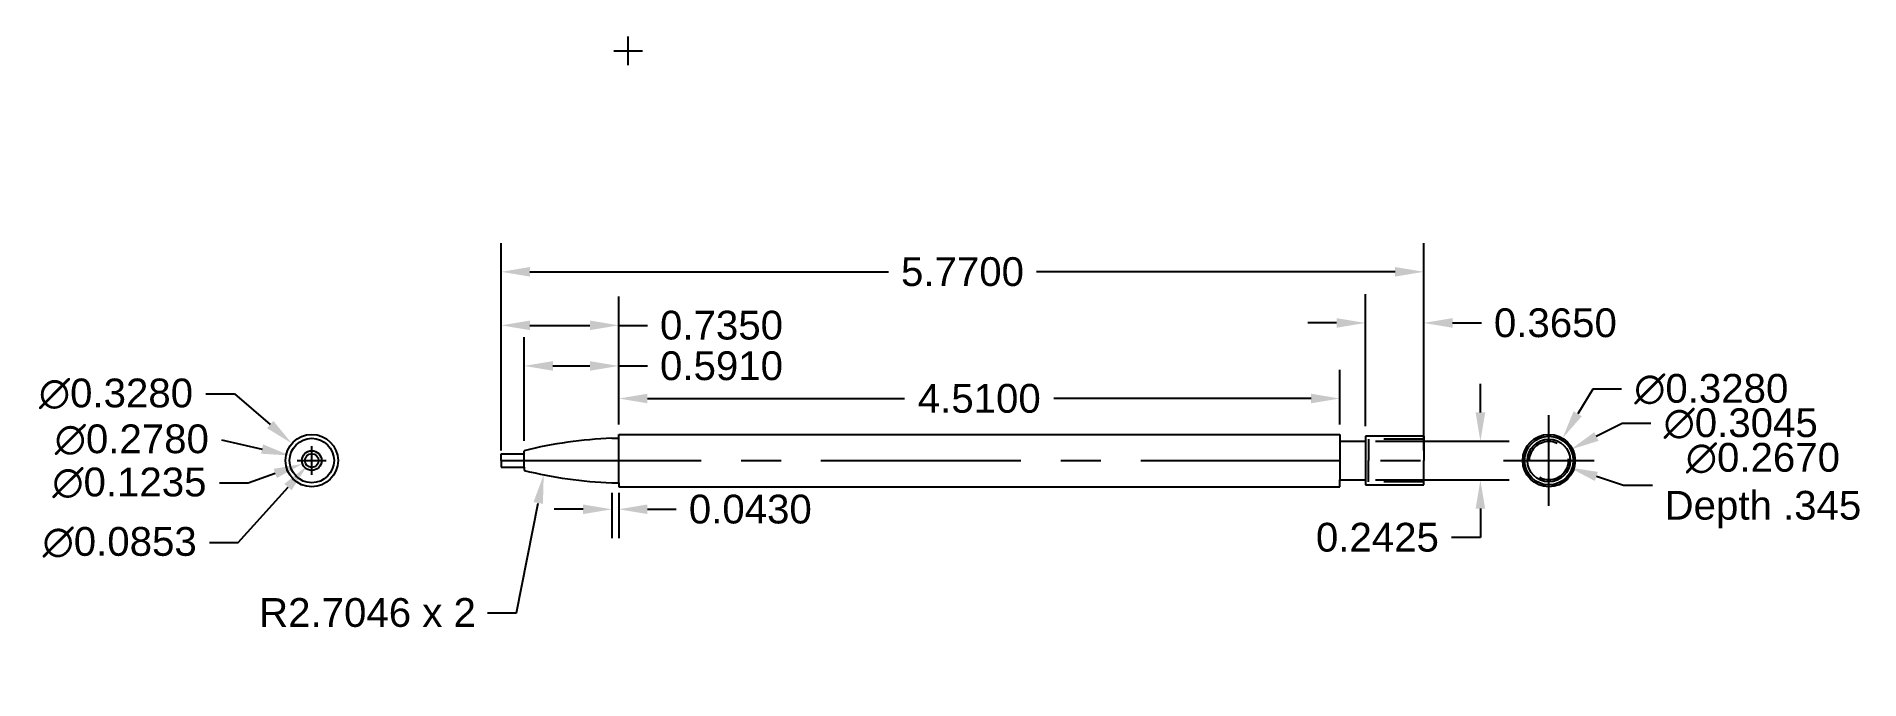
# Model space of a CAD drawing. Header units: inches. Extents: x 6.1 to 17.5, y 3.6 to 7.7.
import ezdxf

# ---------------------------------------------------------------- set-up
doc = ezdxf.new("R2010")
doc.units = ezdxf.units.IN
doc.header["$MEASUREMENT"] = 0
for name, pattern in [('CENTER', [2, 1.25, -0.25, 0.25, -0.25]), ('CENTER2', [1.125, 0.75, -0.125, 0.125, -0.125]), ('HIDDEN', [0.375, 0.25, -0.125])]:
    doc.linetypes.add(name, pattern=pattern)
for name, color, linetype in [('Center Line', 3, 'CENTER'), ('Dimensions', 7, 'Continuous'), ('Hidden Lines', 2, 'HIDDEN'), ('Visible Lines', 1, 'Continuous')]:
    doc.layers.add(name, color=color, linetype=linetype)
doc.styles.get("Standard").update_dxf_attribs({"font": 'arial.ttf'})
doc.dimstyles.get("Standard").update_dxf_attribs({"dimtxt": 0.18, "dimasz": 0.18, "dimexe": 0.18, "dimexo": 0.0625, "dimgap": 0.09, "dimtad": 0, "dimtih": 1, "dimtoh": 1, "dimdec": 4, "dimzin": 0, "dimdsep": 46, "dimtxsty": 'Standard', "dimcen": 0.09, "dimadec": 0, "dimazin": 0, "dimtfac": 1, "dimtdec": 4, "dimtofl": 0, "dimtmove": 0, "dimatfit": 3, "dimfxl": 1, "dimtolj": 1, "dimtzin": 0, "dimarcsym": 0})

# ---------------------------------------------------------------- blocks, each defined once
blk = doc.blocks.new('*D1')
at = {"layer": 'Defpoints', "color": 0, "transparency": 16777216}
for p in [(14.77, 6.181), (9, 5), (14.77, 5)]:
    blk.add_point(p, dxfattribs=at)
at = {"layer": 'Dimensions', "color": 0, "lineweight": -2, "transparency": 16777216}
for p, q in [((9, 5.062), (9, 6.361)), ((14.77, 5.062), (14.77, 6.361)), ((9.18, 6.181), (11.422, 6.181)), ((14.59, 6.181), (12.348, 6.181))]:
    blk.add_line(p, q, dxfattribs=at)
at = {"layer": 'Dimensions', "color": 0, "transparency": 16777216}
for points in [[(9.18, 6.211), (9.18, 6.151), (9, 6.181)], [(14.59, 6.211), (14.59, 6.151), (14.77, 6.181)]]:
    blk.add_solid(points, dxfattribs=at)
at = {"layer": 'Dimensions', "color": 0, "transparency": 16777216, "insert": (11.885, 6.181), "char_height": 0.18, "attachment_point": 5}
blk.add_mtext('\\A1;5.7700', dxfattribs=at)
blk = doc.blocks.new('*D2')
at = {"layer": 'Defpoints', "color": 0, "transparency": 16777216}
for p in [(9.735, 5.846), (9.735, 5.164), (9, 5.042)]:
    blk.add_point(p, dxfattribs=at)
at = {"layer": 'Dimensions', "color": 0, "lineweight": -2, "transparency": 16777216}
for p, q in [((9, 5.104), (9, 6.026)), ((9.735, 5.226), (9.735, 6.026)), ((9.18, 5.846), (9.555, 5.846)), ((9.735, 5.846), (9.915, 5.846))]:
    blk.add_line(p, q, dxfattribs=at)
at = {"layer": 'Dimensions', "color": 0, "transparency": 16777216}
for points in [[(9.18, 5.876), (9.18, 5.816), (9, 5.846)], [(9.555, 5.876), (9.555, 5.816), (9.735, 5.846)]]:
    blk.add_solid(points, dxfattribs=at)
at = {"layer": 'Dimensions', "color": 0, "transparency": 16777216, "insert": (10.378, 5.846), "char_height": 0.18, "attachment_point": 5}
blk.add_mtext('\\A1;0.7350', dxfattribs=at)
blk = doc.blocks.new('*D3')
at = {"layer": 'Defpoints', "color": 0, "transparency": 16777216}
for p in [(9.735, 5.592), (9.735, 5.164), (9.144, 5.062)]:
    blk.add_point(p, dxfattribs=at)
at = {"layer": 'Dimensions', "color": 0, "lineweight": -2, "transparency": 16777216}
for p, q in [((9.144, 5.124), (9.144, 5.772)), ((9.735, 5.226), (9.735, 5.772)), ((9.324, 5.592), (9.555, 5.592)), ((9.735, 5.592), (9.915, 5.592))]:
    blk.add_line(p, q, dxfattribs=at)
at = {"layer": 'Dimensions', "color": 0, "transparency": 16777216}
for points in [[(9.324, 5.622), (9.324, 5.562), (9.144, 5.592)], [(9.555, 5.622), (9.555, 5.562), (9.735, 5.592)]]:
    blk.add_solid(points, dxfattribs=at)
at = {"layer": 'Dimensions', "color": 0, "transparency": 16777216, "insert": (10.378, 5.592), "char_height": 0.18, "attachment_point": 5}
blk.add_mtext('\\A1;0.5910', dxfattribs=at)
blk = doc.blocks.new('*D4')
at = {"layer": 'Defpoints', "color": 0, "transparency": 16777216}
for p in [(14.245, 5.388), (9.735, 5.164), (14.245, 5.164)]:
    blk.add_point(p, dxfattribs=at)
at = {"layer": 'Dimensions', "color": 0, "lineweight": -2, "transparency": 16777216}
for p, q in [((9.735, 5.226), (9.735, 5.568)), ((14.245, 5.226), (14.245, 5.568)), ((9.915, 5.388), (11.523, 5.388)), ((14.065, 5.388), (12.457, 5.388))]:
    blk.add_line(p, q, dxfattribs=at)
at = {"layer": 'Dimensions', "color": 0, "transparency": 16777216}
for points in [[(9.915, 5.418), (9.915, 5.358), (9.735, 5.388)], [(14.065, 5.418), (14.065, 5.358), (14.245, 5.388)]]:
    blk.add_solid(points, dxfattribs=at)
at = {"layer": 'Dimensions', "color": 0, "transparency": 16777216, "insert": (11.99, 5.388), "char_height": 0.18, "attachment_point": 5}
blk.add_mtext('\\A1;4.5100', dxfattribs=at)
blk = doc.blocks.new('*D6')
at = {"layer": 'Defpoints', "color": 0, "transparency": 16777216}
for p in [(15.638, 5.14), (15.467, 4.86)]:
    blk.add_point(p, dxfattribs=at)
at = {"layer": 'Dimensions', "color": 0, "lineweight": -2, "transparency": 16777216}
for p, q in [((15.827, 5.446), (15.733, 5.293)), ((16.007, 5.446), (15.827, 5.446)), ((15.552, 4.91), (15.552, 5.09)), ((15.462, 5), (15.642, 5))]:
    blk.add_line(p, q, dxfattribs=at)
at = {"layer": 'Dimensions', "color": 0, "transparency": 16777216}
blk.add_solid([(15.707, 5.309), (15.758, 5.277), (15.638, 5.14)], dxfattribs=at)
at = {"layer": 'Dimensions', "color": 0, "transparency": 16777216, "insert": (16.568, 5.446), "char_height": 0.18, "attachment_point": 5}
blk.add_mtext('\\A1;∅0.3280', dxfattribs=at)
blk = doc.blocks.new('*D7')
at = {"layer": 'Defpoints', "color": 0, "transparency": 16777216}
for p in [(15.688, 5.069), (15.417, 4.931)]:
    blk.add_point(p, dxfattribs=at)
at = {"layer": 'Dimensions', "color": 0, "lineweight": -2, "transparency": 16777216}
for p, q in [((16.01, 5.231), (15.849, 5.15)), ((16.19, 5.231), (16.01, 5.231)), ((15.552, 4.91), (15.552, 5.09)), ((15.462, 5), (15.642, 5))]:
    blk.add_line(p, q, dxfattribs=at)
at = {"layer": 'Dimensions', "color": 0, "transparency": 16777216}
blk.add_solid([(15.836, 5.177), (15.863, 5.123), (15.688, 5.069)], dxfattribs=at)
at = {"layer": 'Dimensions', "color": 0, "transparency": 16777216, "insert": (16.752, 5.231), "char_height": 0.18, "attachment_point": 5}
blk.add_mtext('\\A1;∅0.3045', dxfattribs=at)
blk = doc.blocks.new('*D8')
at = {"layer": 'Defpoints', "color": 0, "transparency": 16777216}
for p in [(15.426, 5.043), (15.679, 4.957)]:
    blk.add_point(p, dxfattribs=at)
at = {"layer": 'Dimensions', "color": 0, "lineweight": -2, "transparency": 16777216}
for p, q in [((15.552, 4.91), (15.552, 5.09)), ((15.462, 5), (15.642, 5)), ((16.02, 4.843), (15.85, 4.9)), ((16.2, 4.843), (16.02, 4.843))]:
    blk.add_line(p, q, dxfattribs=at)
at = {"layer": 'Dimensions', "color": 0, "transparency": 16777216}
blk.add_solid([(15.859, 4.929), (15.84, 4.872), (15.679, 4.957)], dxfattribs=at)
at = {"layer": 'Dimensions', "color": 0, "transparency": 16777216, "insert": (16.891, 4.843), "char_height": 0.18, "attachment_point": 5}
blk.add_mtext('\\A1;∅0.2670 \\PDepth .345', dxfattribs=at)
blk = doc.blocks.new('*D9')
at = {"layer": 'Defpoints', "color": 0, "transparency": 16777216}
for p in [(14.405, 5.121), (14.405, 4.879), (15.124, 4.879)]:
    blk.add_point(p, dxfattribs=at)
at = {"layer": 'Dimensions', "color": 0, "lineweight": -2, "transparency": 16777216}
for p, q in [((15.124, 5.301), (15.124, 5.481)), ((14.467, 5.121), (15.304, 5.121)), ((14.467, 4.879), (15.304, 4.879)), ((15.124, 4.699), (15.124, 4.519)), ((15.124, 4.519), (14.944, 4.519))]:
    blk.add_line(p, q, dxfattribs=at)
at = {"layer": 'Dimensions', "color": 0, "transparency": 16777216}
for points in [[(15.094, 5.301), (15.154, 5.301), (15.124, 5.121)], [(15.094, 4.699), (15.154, 4.699), (15.124, 4.879)]]:
    blk.add_solid(points, dxfattribs=at)
at = {"layer": 'Dimensions', "color": 0, "transparency": 16777216, "insert": (14.48, 4.519), "char_height": 0.18, "attachment_point": 5}
blk.add_mtext('\\A1;0.2425', dxfattribs=at)
blk = doc.blocks.new('*D14')
at = {"layer": 'Defpoints', "color": 0, "transparency": 16777216}
for p in [(9.794, 7.564), (9.266, 4.911)]:
    blk.add_point(p, dxfattribs=at)
at = {"layer": 'Dimensions', "color": 0, "lineweight": -2, "transparency": 16777216}
for p, q in [((9.794, 7.474), (9.794, 7.654)), ((9.704, 7.564), (9.884, 7.564)), ((9.095, 4.048), (9.231, 4.734)), ((8.915, 4.048), (9.095, 4.048))]:
    blk.add_line(p, q, dxfattribs=at)
at = {"layer": 'Dimensions', "color": 0, "transparency": 16777216}
blk.add_solid([(9.202, 4.74), (9.261, 4.729), (9.266, 4.911)], dxfattribs=at)
at = {"layer": 'Dimensions', "color": 0, "transparency": 16777216, "insert": (8.164, 4.048), "char_height": 0.18, "attachment_point": 5}
blk.add_mtext('\\A1;R2.7046 x 2', dxfattribs=at)
blk = doc.blocks.new('*U15')
at = {"layer": 'Center Line', "color": 0, "linetype": 'CENTER2', "transparency": 16777216}
for p, q in [((0, 0.0328), (0, 0.284)), ((-0.284, 0), (-0.0328, 0)), ((0.0328, 0), (0.284, 0)), ((0, -0.284), (0, -0.0328))]:
    blk.add_line(p, q, dxfattribs=at)
at = {"layer": 'Center Line', "color": 0, "linetype": 'Continuous', "transparency": 16777216}
for p, q in [((-0.0164, 0), (0.0164, 0)), ((0, -0.0164), (0, 0.0164))]:
    blk.add_line(p, q, dxfattribs=at)
blk = doc.blocks.new('*D16')
at = {"layer": 'Defpoints', "color": 0, "transparency": 16777216}
for p in [(9.692, 4.861), (9.735, 4.861), (9.735, 4.695)]:
    blk.add_point(p, dxfattribs=at)
at = {"layer": 'Dimensions', "color": 0, "lineweight": -2, "transparency": 16777216}
for p, q in [((9.692, 4.798), (9.692, 4.515)), ((9.735, 4.798), (9.735, 4.515)), ((9.512, 4.695), (9.332, 4.695)), ((9.915, 4.695), (10.095, 4.695))]:
    blk.add_line(p, q, dxfattribs=at)
at = {"layer": 'Dimensions', "color": 0, "transparency": 16777216}
for points in [[(9.512, 4.725), (9.512, 4.665), (9.692, 4.695)], [(9.915, 4.725), (9.915, 4.665), (9.735, 4.695)]]:
    blk.add_solid(points, dxfattribs=at)
at = {"layer": 'Dimensions', "color": 0, "transparency": 16777216, "insert": (10.558, 4.695), "char_height": 0.18, "attachment_point": 5}
blk.add_mtext('\\A1;0.0430', dxfattribs=at)
blk = doc.blocks.new('*D20')
at = {"layer": 'Defpoints', "color": 0, "transparency": 16777216}
for p in [(14.77, 5.861), (14.405, 5.152), (14.77, 5.152)]:
    blk.add_point(p, dxfattribs=at)
at = {"layer": 'Dimensions', "color": 0, "lineweight": -2, "transparency": 16777216}
for p, q in [((14.405, 5.215), (14.405, 6.041)), ((14.77, 5.215), (14.77, 6.041)), ((14.225, 5.861), (14.045, 5.861)), ((14.95, 5.861), (15.13, 5.861))]:
    blk.add_line(p, q, dxfattribs=at)
at = {"layer": 'Dimensions', "color": 0, "transparency": 16777216}
for points in [[(14.225, 5.891), (14.225, 5.831), (14.405, 5.861)], [(14.95, 5.891), (14.95, 5.831), (14.77, 5.861)]]:
    blk.add_solid(points, dxfattribs=at)
at = {"layer": 'Dimensions', "color": 0, "transparency": 16777216, "insert": (15.593, 5.861), "char_height": 0.18, "attachment_point": 5}
blk.add_mtext('\\A1;0.3650', dxfattribs=at)
blk = doc.blocks.new('*D21')
at = {"layer": 'Defpoints', "color": 0, "transparency": 16777216}
for p in [(7.691, 5.107), (7.94, 4.893)]:
    blk.add_point(p, dxfattribs=at)
at = {"layer": 'Dimensions', "color": 0, "lineweight": -2, "transparency": 16777216}
for p, q in [((7.152, 5.417), (7.332, 5.417)), ((7.332, 5.417), (7.555, 5.225)), ((7.815, 4.91), (7.815, 5.09)), ((7.725, 5), (7.905, 5))]:
    blk.add_line(p, q, dxfattribs=at)
at = {"layer": 'Dimensions', "color": 0, "transparency": 16777216}
blk.add_solid([(7.575, 5.248), (7.536, 5.202), (7.691, 5.107)], dxfattribs=at)
at = {"layer": 'Dimensions', "color": 0, "transparency": 16777216, "insert": (6.591, 5.417), "char_height": 0.18, "attachment_point": 5}
blk.add_mtext('\\A1;∅0.3280', dxfattribs=at)
blk = doc.blocks.new('*D22')
at = {"layer": 'Defpoints', "color": 0, "transparency": 16777216}
for p in [(7.68, 5.031), (7.951, 4.969)]:
    blk.add_point(p, dxfattribs=at)
at = {"layer": 'Dimensions', "color": 0, "lineweight": -2, "transparency": 16777216}
for p, q in [((7.251, 5.13), (7.505, 5.072)), ((7.815, 4.91), (7.815, 5.09)), ((7.725, 5), (7.905, 5))]:
    blk.add_line(p, q, dxfattribs=at)
at = {"layer": 'Dimensions', "color": 0, "transparency": 16777216}
blk.add_solid([(7.511, 5.101), (7.498, 5.043), (7.68, 5.031)], dxfattribs=at)
at = {"layer": 'Dimensions', "color": 0, "transparency": 16777216, "insert": (6.69, 5.13), "char_height": 0.18, "attachment_point": 5}
blk.add_mtext('\\A1;∅0.2780', dxfattribs=at)
blk = doc.blocks.new('*D23')
at = {"layer": 'Defpoints', "color": 0, "transparency": 16777216}
for p in [(7.874, 5.021), (7.757, 4.979)]:
    blk.add_point(p, dxfattribs=at)
at = {"layer": 'Dimensions', "color": 0, "lineweight": -2, "transparency": 16777216}
for p, q in [((7.815, 4.91), (7.815, 5.09)), ((7.418, 4.86), (7.587, 4.92)), ((7.725, 5), (7.905, 5)), ((7.238, 4.86), (7.418, 4.86))]:
    blk.add_line(p, q, dxfattribs=at)
at = {"layer": 'Dimensions', "color": 0, "transparency": 16777216}
blk.add_solid([(7.577, 4.948), (7.597, 4.891), (7.757, 4.979)], dxfattribs=at)
at = {"layer": 'Dimensions', "color": 0, "transparency": 16777216, "insert": (6.675, 4.86), "char_height": 0.18, "attachment_point": 5}
blk.add_mtext('\\A1;∅0.1235', dxfattribs=at)
blk = doc.blocks.new('*D24')
at = {"layer": 'Defpoints', "color": 0, "transparency": 16777216}
for p in [(7.844, 5.032), (7.787, 4.968)]:
    blk.add_point(p, dxfattribs=at)
at = {"layer": 'Dimensions', "color": 0, "lineweight": -2, "transparency": 16777216}
for p, q in [((7.815, 4.91), (7.815, 5.09)), ((7.725, 5), (7.905, 5)), ((7.356, 4.488), (7.667, 4.834)), ((7.176, 4.488), (7.356, 4.488))]:
    blk.add_line(p, q, dxfattribs=at)
at = {"layer": 'Dimensions', "color": 0, "transparency": 16777216}
blk.add_solid([(7.644, 4.854), (7.689, 4.814), (7.787, 4.968)], dxfattribs=at)
at = {"layer": 'Dimensions', "color": 0, "transparency": 16777216, "insert": (6.614, 4.488), "char_height": 0.18, "attachment_point": 5}
blk.add_mtext('\\A1;∅0.0853', dxfattribs=at)

msp = doc.modelspace()

# ---------------------------------------------------------------- linework, layer by layer
at = {"layer": 'Center Line'}
msp.add_line((9, 5), (14.77, 5), dxfattribs=at)
at = {"layer": 'Hidden Lines'}
for p, q in [((14.77, 5.1335), (14.425, 5.1335)), ((14.425, 5.1335), (14.425, 5)), ((14.425, 4.8665), (14.425, 5)), ((14.77, 4.8665), (14.425, 4.8665))]:
    msp.add_line(p, q, dxfattribs=at)
msp.add_circle((15.55244, 5), 0.12126, dxfattribs=at)
at = {"layer": 'Visible Lines'}
for p, q in [((9.692, 5.139), (9.735, 5.139)), ((9.735, 5.164), (14.245, 5.164)), ((9.735, 5.139), (9.735, 5.164)), ((9.735, 4.861), (9.735, 5.139)), ((14.245, 5.164), (14.245, 5.12125)), ((14.77, 5.15225), (14.405, 5.15225)), ((14.405, 5.15225), (14.405, 4.84775)), ((14.77, 5.15225), (14.77, 5)), ((9, 5), (9, 5.04175)), ((9, 5.04175), (9.144, 5.04175)), ((9.144, 5.04175), (9.144, 5.06175)), ((9.144, 4.95825), (9.144, 5.04175)), ((14.245, 5.12125), (14.405, 5.12125)), ((14.245, 5.12125), (14.245, 4.87875)), ((9, 5), (9, 4.95825)), ((9, 4.95825), (9.144, 4.95825)), ((9.144, 4.95825), (9.144, 4.93825)), ((14.77, 4.84775), (14.77, 5)), ((9.692, 4.861), (9.735, 4.861)), ((9.735, 4.861), (9.735, 4.836)), ((9.735, 4.836), (14.245, 4.836)), ((14.245, 4.836), (14.245, 4.87875)), ((14.245, 4.87875), (14.405, 4.87875)), ((14.405, 4.84775), (14.77, 4.84775))]:
    msp.add_line(p, q, dxfattribs=at)
for centre, radius in [((7.81546, 5), 0.164), ((7.81546, 5), 0.139), ((15.55244, 5), 0.164), ((15.55244, 5), 0.15225), ((15.55244, 5), 0.1335), ((7.81546, 5), 0.06177), ((7.81546, 5), 0.04267)]:
    msp.add_circle(centre, radius, dxfattribs=at)
for centre, start, end in [((9.79354, 2.43632), 92.151696, 103.896207), ((9.79354, 7.56368), 256.103793, 267.848304)]:
    msp.add_arc(centre, 2.70459, start, end, dxfattribs=at)

# ---------------------------------------------------------------- block references
at = {"layer": 'Center Line', "linetype": 'CENTER2'}
msp.add_blockref('*U15', (15.55244, 5), dxfattribs=at)

# ---------------------------------------------------------------- dimensions: what is measured, and where the dimension line sits
at = {"layer": 'Dimensions'}
dim = msp.add_radius_dim(center=(9.79354, 7.56368), mpoint=(9.26643, 4.91096), text='<> x 2', dimstyle='Standard', dxfattribs=at)
dim.commit()
dim.dimension.update_dxf_attribs({"geometry": '*D14', "text_midpoint": (8.16352, 4.04831), "dimtype": 164})
for base, p1, p2, picture, middle in [((14.77, 6.18098), (9, 5), (14.77, 5), '*D1', (11.885, 6.18098)), ((14.77, 5.86116), (14.405, 5.15225), (14.77, 5.15225), '*D20', (15.59332, 5.86116)), ((9.735, 4.69547), (9.692, 4.861), (9.735, 4.861), '*D16', (10.55832, 4.69547))]:
    dim = msp.add_linear_dim(base=base, p1=p1, p2=p2, dimstyle='Standard', dxfattribs=at)
    dim.commit()
    dim.dimension.update_dxf_attribs({"geometry": picture, "text_midpoint": middle})
for base, p1, p2, angle, picture, middle in [((9.735, 5.84564), (9, 5.04175), (9.735, 5.164), 180, '*D2', (10.37832, 5.84564)), ((9.735, 5.59215), (9.144, 5.06175), (9.735, 5.164), 180, '*D3', (10.37832, 5.59215)), ((14.245, 5.38804), (9.735, 5.164), (14.245, 5.164), 180, '*D4', (11.99, 5.38804)), ((15.12394, 4.87875), (14.405, 5.12125), (14.405, 4.87875), 90, '*D9', (14.47963, 4.51875))]:
    dim = msp.add_linear_dim(base=base, p1=p1, p2=p2, angle=angle, dimstyle='Standard', dxfattribs=at)
    dim.commit()
    dim.dimension.update_dxf_attribs({"geometry": picture, "text_midpoint": middle})
for p1, p2, picture, middle in [((7.93954, 4.89276), (7.69137, 5.10724), '*D21', (6.59122, 5.41742)), ((15.46657, 4.86028), (15.63832, 5.13972), '*D6', (16.56807, 5.44642)), ((7.95089, 4.96872), (7.68002, 5.03128), '*D22', (7.25086, 5.13038)), ((15.41653, 4.93138), (15.68835, 5.06862), '*D7', (16.75194, 5.23088)), ((7.84397, 5.03173), (7.78694, 4.96827), '*D24', (6.61408, 4.48831)), ((7.87372, 5.02052), (7.7572, 4.97948), '*D23', (6.67543, 4.85986))]:
    dim = msp.add_diameter_dim_2p(p1=p1, p2=p2, dimstyle='Standard', dxfattribs=at)
    dim.commit()
    dim.dimension.update_dxf_attribs({"geometry": picture, "text_midpoint": middle, "dimtype": 163})
dim = msp.add_diameter_dim_2p(p1=(15.42589, 5.0425), p2=(15.679, 4.9575), text='<> \\PDepth .345', dimstyle='Standard', dxfattribs=at)
dim.commit()
dim.dimension.update_dxf_attribs({"geometry": '*D8', "text_midpoint": (16.89067, 4.84288)})

doc.saveas('drawing.dxf')
